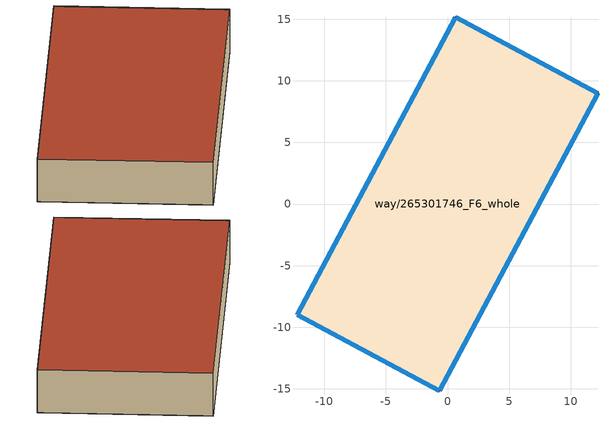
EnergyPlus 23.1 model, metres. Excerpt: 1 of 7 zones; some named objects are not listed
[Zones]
way/265301746_F6_whole
 floor to way/265301746_F5_whole (Floor_Construction): -0.64,-15.14 12.21,8.97 0.64,15.15 -12.21,-8.98 z21
 wall outside (Wall_Construction): -0.64,-15.14 -12.21,-8.98 0.64,15.15 12.21,8.97 -0.64,-15.14 z21:24.5
 window (Window_Construction): -0.65,-15.14 -12.21,-8.99 / -12.21,-8.97 0.64,15.13 / 0.65,15.14 12.21,8.98 / 12.21,8.96 -0.64,-15.13 z22.05:23.45
 roof outside (Roof_Construction): 12.21,8.97 -0.64,-15.14 -12.21,-8.98 0.64,15.15 z24.5
[Building]
OpenUBEM_Building: North Axis=0; Terrain=City; Solar Distribution=FullExterior
[Site:Location]
New.York-Central.Park.Obs-Belvedere.Castle: Latitude=40.77889; Longitude=-73.9692; Time Zone=-5; Elevation=48
[SizingPeriod:WeatherFileDays]
AnnualSizingPeriod: Begin Month=1; Begin Day of Month=1; End Month=12; End Day of Month=31; Day of Week for Start Day=Monday; Use Weather File Daylight Saving Period=No; Use Weather File Rain and Snow Indicators=No
[SITE:WATERMAINSTEMPERATURE]
Calculation Method=CorrelationFromWeatherFile
[MATERIAL:NOMASS] Roughness=MediumRough; Thermal Absorptance=0.9; Solar Absorptance=0.7; Visible Absorptance=0.7
Name | Thermal Resistance
Roof_Assembly | 5.26316
Wall_Assembly | 1.72117
Floor_Assembly | 1.9305
[WINDOWMATERIAL:SIMPLEGLAZINGSYSTEM]
Window_Material: UFactor=3.27; Solar Heat Gain Coefficient=0.36; Visible Transmittance=0.6
[CONSTRUCTION]
Roof_Construction: Roof_Assembly
Wall_Construction: Wall_Assembly
Floor_Construction: Floor_Assembly
Window_Construction: Window_Material
[ZONE]
way/265301746_F6_whole: Type=1; Multiplier=1; Ceiling Height=autocalculate; Volume=autocalculate; Floor Area=autocalculate; Part of Total Floor Area=Yes
[PEOPLE]
People_way/265301746_F6_whole: Zone or ZoneList or Space or SpaceList=way/265301746_F6_whole; Number of People Schedule=Occupancy_Schedule_SmallOffice; Number of People Calculation Method=People/Area; People per Floor Area=0.0538213; Fraction Radiant=0.3; Sensible Heat Fraction=autocalculate; Activity Level Schedule=Activity_Level; Carbon Dioxide Generation Rate=3.82e-08; Enable ASHRAE 55 Comfort Warnings=No; Mean Radiant Temperature Calculation Type=ZoneAveraged; Clothing Insulation Calculation Method=ClothingInsulationSchedule; Cold Stress Temperature Threshold=15.56; Heat Stress Temperature Threshold=30
[LIGHTS]
Lights_way/265301746_F6_whole: Zone or ZoneList or Space or SpaceList=way/265301746_F6_whole; Schedule=Lighting_Schedule_SmallOffice; Design Level Calculation Method=Watts/Area; Watts per Zone Floor Area=10.76; Return Air Fraction=0; Fraction Radiant=0.42; Fraction Visible=0; Fraction Replaceable=1; EndUse Subcategory=General; Return Air Fraction Calculated from Plenum Temperature=No; Return Air Fraction Function of Plenum Temperature Coefficient 1=0; Return Air Fraction Function of Plenum Temperature Coefficient 2=0
[ELECTRICEQUIPMENT]
Equipment_way/265301746_F6_whole: Zone or ZoneList or Space or SpaceList=way/265301746_F6_whole; Schedule=Equipment_Schedule_SmallOffice; Design Level Calculation Method=Watts/Area; Watts per Zone Floor Area=6.78; Fraction Latent=0; Fraction Radiant=0.5; Fraction Lost=0; EndUse Subcategory=General
[ZONEINFILTRATION:DESIGNFLOWRATE]
Infiltration_way/265301746_F6_whole: Zone or ZoneList or Space or SpaceList=way/265301746_F6_whole; Schedule=Infiltration_Schedule_SmallOffice; Design Flow Rate Calculation Method=Flow/ExteriorWallArea; Flow Rate per Exterior Surface Area=0.000285; Constant Term Coefficient=1; Temperature Term Coefficient=0; Velocity Term Coefficient=0; Velocity Squared Term Coefficient=0
[HVACTEMPLATE:ZONE:UNITARY]
way/265301746_F6_whole: Template Unitary System=way/265301746_F6_whole_HP_Sys; Template Thermostat=way/265301746_F6_whole_Thermostat; Supply Air Maximum Flow Rate=autosize; Outdoor Air Method=Flow/Person; Outdoor Air Flow Rate per Person=0.01; Outdoor Air Flow Rate per Zone Floor Area=0; Outdoor Air Flow Rate per Zone=0; Baseboard Heating Type=None; Baseboard Heating Capacity=autosize; Zone Cooling Design Supply Air Temperature Input Method=SystemSupplyAirTemperature; Zone Cooling Design Supply Air Temperature=12.8; Zone Cooling Design Supply Air Temperature Difference=11.11; Zone Heating Design Supply Air Temperature Input Method=SystemSupplyAirTemperature; Zone Heating Design Supply Air Temperature=50; Zone Heating Design Supply Air Temperature Difference=30
[HVACTEMPLATE:SYSTEM:UNITARYHEATPUMP:AIRTOAIR]
way/265301746_F6_whole_HP_Sys: Control Zone or Thermostat Location=way/265301746_F6_whole; Cooling Supply Air Flow Rate=autosize; Heating Supply Air Flow Rate=autosize; No Load Supply Air Flow Rate=autosize; Supply Fan Placement=BlowThrough; Supply Fan Total Efficiency=0.55575; Supply Fan Delta Pressure=622.5; Supply Fan Motor Efficiency=0.9; Supply Fan Motor in Air Stream Fraction=1; Cooling Coil Type=SingleSpeedDX; Cooling Design Supply Air Temperature=12.8; Cooling Coil Gross Rated Total Capacity=autosize; Cooling Coil Gross Rated Sensible Heat Ratio=autosize; Cooling Coil Gross Rated COP=4.52885; Heat Pump Heating Coil Type=SingleSpeedDXHeatPump; Heating Design Supply Air Temperature=50; Heat Pump Heating Coil Gross Rated Capacity=autosize; Heat Pump Heating Coil Rated COP=2.75; Heat Pump Heating Minimum Outdoor DryBulb Temperature=-8; Heat Pump Defrost Maximum Outdoor DryBulb Temperature=5; Heat Pump Defrost Strategy=ReverseCycle; Heat Pump Defrost Control=Timed; Heat Pump Defrost Time Period Fraction=0.058333; Supplemental Heating Coil Type=Gas; Supplemental Heating Coil Capacity=autosize; Supplemental Heating Coil Maximum Outdoor DryBulb Temperature=21; Supplemental Gas Heating Coil Efficiency=0.84; Supplemental Gas Heating Coil Parasitic Electric Load=0; Maximum Outdoor Air Flow Rate=autosize; Minimum Outdoor Air Flow Rate=autosize; Economizer Type=DifferentialDryBulb; Economizer Lockout=NoLockout; Night Cycle Control=StayOff; Heat Recovery Type=None; Sensible Heat Recovery Effectiveness=0.7; Latent Heat Recovery Effectiveness=0.65; Humidifier Type=None; Humidifier Rated Capacity=1e-06; Humidifier Rated Electric Power=autosize; Humidifier Setpoint=30; Return Fan=No; Return Fan Total Efficiency=0.7; Return Fan Delta Pressure=500; Return Fan Motor Efficiency=0.9; Return Fan Motor in Air Stream Fraction=1
[SCHEDULE:COMPACT]
Occupancy_Schedule_SmallOffice: Through: 12/31, For: Weekdays, Until: 06:00, 0, Until: 07:00, 0.1, Until: 08:00, 0.2, Until: 12:00, 0.95, Until: 13:00, 0.5, Until: 17:00, 0.95, Until: 18:00, 0.3, Until: 22:00, 0.1, Until: 24:00, 0.05, For: Saturday, Until: 06:00, 0, Until: 08:00, 0.1, Until: 12:00, 0.3, Until: 17:00, 0.1, Until: 19:00, 0.05, Until: 24:00, 0, For: AllOtherDays, Until: 06:00, 0, Until: 18:00, 0.05, Until: 24:00, 0
Lighting_Schedule_SmallOffice: Through: 12/31, For: Weekdays, Until: 05:00, 0.04184, Until: 07:00, 0.08368, Until: 08:00, 0.25105, Until: 17:00, 0.75314, Until: 18:00, 0.41841, Until: 20:00, 0.25105, Until: 22:00, 0.16736, Until: 23:00, 0.08368, Until: 24:00, 0.04184, For: Saturday, Until: 06:00, 0.04184, Until: 08:00, 0.08368, Until: 12:00, 0.25105, Until: 17:00, 0.12552, Until: 24:00, 0.04184, For: AllOtherDays, Until: 24:00, 0.04184
Equipment_Schedule_SmallOffice: Through: 12/31, For: Weekdays, Until: 06:00, 0.307674, Until: 08:00, 0.381235, Until: 12:00, 0.857778, Until: 13:00, 0.76247, Until: 17:00, 0.857778, Until: 18:00, 0.476543, Until: 24:00, 0.381235, For: Saturday, Until: 06:00, 0.230755, Until: 08:00, 0.381235, Until: 12:00, 0.476543, Until: 17:00, 0.33358, Until: 19:00, 0.285926, Until: 24:00, 0.230755, For: AllOtherDays, Until: 06:00, 0.230755, Until: 18:00, 0.285926, Until: 24:00, 0.230755
Infiltration_Schedule_SmallOffice: Through: 12/31, For: Weekdays, Until: 06:00, 1, Until: 07:00, 0.25, Until: 08:00, 0.25, Until: 12:00, 0.25, Until: 13:00, 0.25, Until: 17:00, 0.25, Until: 18:00, 0.25, Until: 22:00, 0.25, Until: 24:00, 0.25, For: Saturday, Until: 06:00, 1, Until: 08:00, 0.25, Until: 12:00, 0.25, Until: 17:00, 0.25, Until: 19:00, 0.25, Until: 24:00, 1, For: AllOtherDays, Until: 06:00, 1, Until: 18:00, 0.25, Until: 24:00, 1
[Schedule:Constant]
Activity_Level: Hourly Value=120
